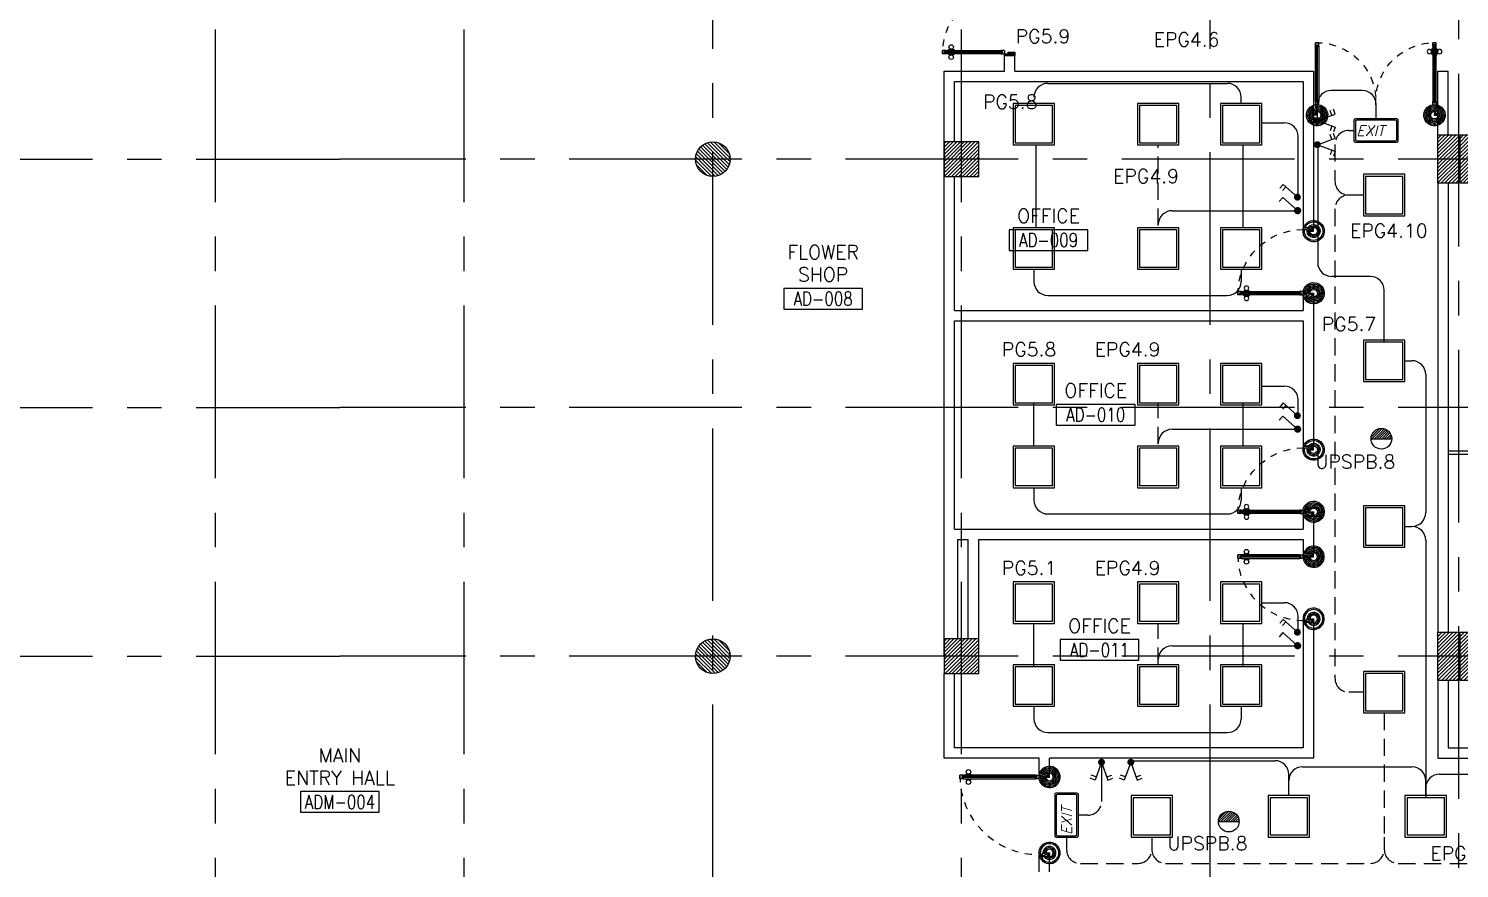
# Model space of a CAD drawing. Extents: x -0.4 to 93, y -13.2 to 77.1.
# Drawn here: x 17.92 to 38.64, y 9.88 to 22.04 of the extents above; entities that cross this region are included whole.
import ezdxf
from ezdxf.enums import TextEntityAlignment as Align

# ---------------------------------------------------------------- set-up
doc = ezdxf.new("R2010")
doc.units = 0
doc.header["$MEASUREMENT"] = 0
doc.linetypes.add('CENTERX2', pattern=[4, 2.5, -0.5, 0.5, -0.5])
doc.linetypes.add('HIDDEN', pattern=[0.375, 0.25, -0.125])
doc.layers.get('0').update_dxf_attribs({"linetype": 'CONTINUOUS'})
for name, color, linetype in [('AXES', 11, 'CENTERX2'), ('COL', 11, 'CONTINUOUS'), ('DOOR', 11, 'CONTINUOUS'), ('E-CLINE', 2, 'CONTINUOUS'), ('E-HLINE', 2, 'HIDDEN'), ('E-LITE', 4, 'CONTINUOUS'), ('E-SWITCH', 4, 'CONTINUOUS'), ('E-TEXT', 4, 'CONTINUOUS'), ('E-TRXT', 4, 'CONTINUOUS'), ('EJ', 11, 'CONTINUOUS'), ('EL-LITE', 4, 'CONTINUOUS'), ('HAT', 11, 'CONTINUOUS'), ('PART', 11, 'CONTINUOUS'), ('RM-BOX', 11, 'CONTINUOUS'), ('RM-NAME', 11, 'CONTINUOUS'), ('RM-NO', 11, 'CONTINUOUS'), ('WALL', 11, 'CONTINUOUS')]:
    doc.layers.add(name, color=color, linetype=linetype)
doc.styles.add('ITALICC', font='italicc')
doc.styles.add('ROMANS', font='ROMANS.shx', dxfattribs={"width": 0.6})

# ---------------------------------------------------------------- blocks, each defined once
blk = doc.blocks.new('DOOR100')
at = {"layer": 'DOOR', "color": 7, "linetype": 'ByBlock'}
for p, q in [((-75, 1250), (-75, 1300)), ((-75, 1300), (-25, 1300)), ((-25, 1300), (-75, 1300)), ((-58, 1250), (-75, 1250)), ((-58, 1250), (-58, 1270)), ((-42, 1270), (-58, 1270)), ((-42, 1250), (-42, 1270)), ((-25, 1250), (-42, 1250)), ((-25, 1250), (-25, 1300)), ((-91, 1205), (-91, 1140)), ((-82, 1205), (-91, 1205)), ((-82, 1140), (-91, 1140)), ((-82, 1128), (-82, 1218)), ((-75, 1218), (-82, 1218)), ((-82, 1205), (-82, 1140)), ((-75, 1128), (-82, 1128)), ((-25, 1218), (-18, 1218)), ((-25, 1128), (-18, 1128)), ((-18, 1128), (-18, 1218)), ((-18, 1205), (-18, 1140)), ((-18, 1205), (-9, 1205)), ((-18, 1140), (-9, 1140)), ((-9, 1205), (-9, 1140)), ((-1200, 0), (-1200, 150)), ((-1200, 150), (-1175, 150)), ((-1200, 150), (-1200, 0)), ((-1150, 0), (-1200, 114)), ((-1150, 0), (-1200, 40)), ((-1150, 0), (-1200, 0)), ((-1175, 150), (-1175, 100)), ((-1175, 100), (-1150, 100)), ((-1150, 0), (-1163, 100)), ((-1150, 100), (-1150, 0)), ((-75, 200), (-58, 200)), ((-75, 150), (-75, 200)), ((-75, 150), (-25, 150)), ((-58, 200), (-58, 180)), ((-58, 180), (-42, 180)), ((-50, 0), (0, 114)), ((-50, 100), (-50, 0)), ((-50, 0), (-37, 100)), ((-25, 100), (-50, 100)), ((-50, 0), (0, 40)), ((-50, 0), (0, 0)), ((-42, 200), (-25, 200)), ((-42, 180), (-42, 200)), ((-25, 200), (-25, 150)), ((0, 150), (-25, 150)), ((-25, 150), (-25, 100)), ((0, 0), (0, 150)), ((0, 150), (0, 0))]:
    blk.add_line(p, q, dxfattribs=at)
at = {"layer": 'DOOR', "linetype": 'ByBlock'}
for p, q in [((-75, 1250), (-75, 200)), ((-58, 200), (-58, 1250)), ((-42, 200), (-42, 1250)), ((-25, 200), (-25, 1250))]:
    blk.add_line(p, q, dxfattribs=at)
at = {"layer": 'DOOR', "color": 7, "linetype": 'ByBlock'}
for centre in [(-124, 1173), (24, 1173)]:
    blk.add_circle(centre, 32.4, dxfattribs=at)
at = {"layer": 'DOOR', "linetype": 'HIDDEN', "ltscale": 0.5}
blk.add_arc((-25, 150), 1150, 90, 180, dxfattribs=at)
at = {"layer": 'DOOR', "color": 7, "linetype": 'ByBlock'}
for centre, radius, start, end in [((-1150, 0), 154, 103.7142, 108.8947), ((-1150, 0), 134, 100.72, 111.8402), ((-1150, 0), 94.4, 90, 121.9818), ((-1150, 0), 74.4, 90, 132.2236), ((-1150, 0), 54.4, 90, 156.7926), ((-1150, 0), 34.4, 90, 180), ((-1150, 0), 14.4, 90, 180), ((-50, 0), 94.4, 58.0182, 90), ((-50, 0), 74.4, 47.7764, 90), ((-50, 0), 54.4, 23.2074, 90), ((-50, 0), 34.4, 0, 90), ((-50, 0), 14.4, 0, 90), ((-50, 0), 134, 68.1598, 79.28), ((-50, 0), 114, 64.0838, 77.3774), ((-50, 0), 154, 71.1053, 76.2858)]:
    blk.add_arc(centre, radius, start, end, dxfattribs=at)
blk = doc.blocks.new('A$C49F1192B')
at = {"layer": 'DOOR', "color": 0, "linetype": 'ByBlock', "xscale": -1, "rotation": 270}
blk.add_blockref('DOOR100', (0, 1200), dxfattribs=at)
blk = doc.blocks.new('COL50')
at = {"layer": 'COL'}
blk.add_lwpolyline([(-250, 250), (-250, -250), (250, -250), (250, 250)], close=True, dxfattribs=at)
blk = doc.blocks.new('*X109')
at = {"color": 0}
for p, q in [((203889, 17902), (204348, 18361)), ((203889, 17955), (204295, 18361)), ((203889, 18008), (204242, 18361)), ((203889, 18061), (204189, 18361)), ((203889, 18114), (204136, 18361)), ((203889, 18167), (204083, 18361)), ((203889, 18220), (204030, 18361)), ((203889, 18273), (203977, 18361)), ((203889, 18326), (203923, 18361)), ((203901, 17861), (204389, 18349)), ((203954, 17861), (204389, 18296)), ((204007, 17861), (204389, 18243)), ((204060, 17861), (204389, 18190)), ((204113, 17861), (204389, 18137)), ((204166, 17861), (204389, 18084)), ((204219, 17861), (204389, 18031)), ((204272, 17861), (204389, 17978)), ((204325, 17861), (204389, 17924)), ((204378, 17861), (204389, 17871))]:
    blk.add_line(p, q, dxfattribs=at)
blk = doc.blocks.new('RM1')
at = {"layer": 'RM-BOX'}
blk.add_lwpolyline([(570, -200), (-570, -200), (-570, -500), (570, -500)], close=True, dxfattribs=at)
at = {"layer": 'RM-NAME', "style": 'ROMANS'}
for tag, p in [('ROOMNAME1', (0, 324)), ('ROOMNAME2', (0, 0))]:
    blk.add_attdef(tag, text='', height=200, dxfattribs=at).set_placement(p, align=Align.MIDDLE)
at = {"layer": 'RM-NO', "style": 'ROMANS', "width": 0.8}
blk.add_attdef('ROOMNO', text='', height=200, dxfattribs=at).set_placement((0, -350), align=Align.MIDDLE)
blk = doc.blocks.new('*X106')
at = {"color": 0}
for p, q in [((203888, 25061), (204388, 25561)), ((203889, 25114), (204335, 25561)), ((203889, 25167), (204282, 25561)), ((203889, 25220), (204229, 25561)), ((203889, 25273), (204176, 25561)), ((203889, 25326), (204123, 25561)), ((203889, 25379), (204070, 25561)), ((203889, 25432), (204017, 25561)), ((203889, 25486), (203964, 25561)), ((203889, 25539), (203911, 25561)), ((203941, 25061), (204389, 25508)), ((203994, 25061), (204389, 25455)), ((204047, 25061), (204389, 25402)), ((204100, 25061), (204389, 25349)), ((204153, 25061), (204389, 25296)), ((204207, 25061), (204389, 25243)), ((204260, 25061), (204389, 25190)), ((204313, 25061), (204389, 25137)), ((204366, 25061), (204389, 25084))]:
    blk.add_line(p, q, dxfattribs=at)
blk = doc.blocks.new('A$C272A55A0')
at = {"layer": 'DOOR', "color": 0, "linetype": 'ByBlock'}
for p, q in [((0, 900), (0, 1050)), ((50, 1050), (0, 1050)), ((50, 950), (50, 1050)), ((1750, 950), (1750, 1050)), ((1750, 1050), (1800, 1050)), ((1800, 1050), (1800, 900)), ((0, 900), (25, 900)), ((25, 950), (50, 950)), ((25, 900), (25, 950)), ((75, 900), (25, 900)), ((25, 850), (25, 900)), ((42, 850), (25, 850)), ((58, 870), (42, 870)), ((42, 870), (42, 850)), ((58, 850), (58, 870)), ((75, 850), (58, 850)), ((75, 900), (75, 850)), ((1725, 900), (1775, 900)), ((1725, 900), (1725, 850)), ((1725, 850), (1742, 850)), ((1742, 870), (1758, 870)), ((1742, 850), (1742, 870)), ((1775, 950), (1750, 950)), ((1758, 870), (1758, 850)), ((1758, 850), (1775, 850)), ((1775, 900), (1775, 950)), ((1800, 900), (1775, 900)), ((1775, 850), (1775, 900)), ((25, 50), (42, 50)), ((25, 50), (25, 0)), ((25, 0), (75, 0)), ((75, 0), (25, 0)), ((42, 50), (42, 30)), ((42, 30), (58, 30)), ((58, 50), (75, 50)), ((58, 50), (58, 30)), ((75, 50), (75, 0)), ((1718, 160), (1709, 160)), ((1709, 95), (1709, 160)), ((1718, 95), (1709, 95)), ((1725, 173), (1718, 173)), ((1718, 173), (1718, 83)), ((1718, 95), (1718, 160)), ((1725, 83), (1718, 83)), ((1742, 50), (1725, 50)), ((1725, 50), (1725, 0)), ((1775, 0), (1725, 0)), ((1725, 0), (1775, 0)), ((1742, 50), (1742, 30)), ((1758, 30), (1742, 30)), ((1775, 50), (1758, 50)), ((1758, 50), (1758, 30)), ((1775, 173), (1782, 173)), ((1775, 83), (1782, 83)), ((1775, 50), (1775, 0)), ((1782, 173), (1782, 83)), ((1782, 160), (1791, 160)), ((1782, 95), (1782, 160)), ((1782, 95), (1791, 95)), ((1791, 95), (1791, 160))]:
    blk.add_line(p, q, dxfattribs=at)
at = {"layer": 'DOOR', "color": 9, "linetype": 'ByBlock'}
for p, q in [((50, 1050), (0, 1010)), ((50, 1050), (0, 937)), ((50, 1050), (37, 950)), ((1750, 1050), (1800, 1010)), ((1750, 1050), (1800, 937)), ((1750, 1050), (1763, 950))]:
    blk.add_line(p, q, dxfattribs=at)
at = {"layer": 'DOOR', "linetype": 'ByBlock'}
for p, q in [((25, 850), (25, 50)), ((42, 850), (42, 50)), ((58, 850), (58, 50)), ((75, 50), (75, 850)), ((1725, 50), (1725, 850)), ((1742, 850), (1742, 50)), ((1758, 850), (1758, 50)), ((1775, 850), (1775, 50))]:
    blk.add_line(p, q, dxfattribs=at)
at = {"layer": 'DOOR', "color": 0, "linetype": 'ByBlock'}
for centre in [(1676, 128), (1824, 128)]:
    blk.add_circle(centre, 32.4, dxfattribs=at)
at = {"layer": 'DOOR', "color": 9, "linetype": 'ByBlock'}
for centre, radius, start, end in [((50, 1050), 34.4, 180, 270), ((50, 1050), 14.4, 180, 270), ((1750, 1050), 14.4, 270, 0), ((1750, 1050), 34.4, 270, 0), ((50, 1050), 54.4, 203.2074, 270), ((50, 1050), 74.4, 227.7764, 270), ((50, 1050), 94.4, 238.0182, 270), ((50, 1050), 114, 244.0838, 257.3774), ((50, 1050), 134, 248.1598, 259.28), ((50, 1050), 154, 251.1053, 256.2858), ((1750, 1050), 54.4, 270, 336.7926), ((1750, 1050), 74.4, 270, 312.2236), ((1750, 1050), 94.4, 270, 301.9818), ((1750, 1050), 114, 282.6226, 295.9162), ((1750, 1050), 134, 280.72, 291.8402), ((1750, 1050), 154, 283.7142, 288.8947)]:
    blk.add_arc(centre, radius, start, end, dxfattribs=at)
at = {"layer": 'DOOR', "linetype": 'HIDDEN', "ltscale": 0.5}
for centre, start, end in [((50, 851), 268.3174, 3.2965), ((1750, 851), 176.7035, 271.6826)]:
    blk.add_arc(centre, 851, start, end, dxfattribs=at)
at = {"layer": 'WALL', "linetype": 'ByBlock'}
blk.add_line((1800, 900), (1800, 1050), dxfattribs=at)
blk = doc.blocks.new('C11')
at = {"layer": 'HAT'}
h = blk.add_hatch(dxfattribs=at)
h.set_pattern_fill('ANSI31', color=256, scale=300, style=0)
h.set_pattern_definition([(45, (-383765.23, -62181), (-26.5165043, 26.5165043), [])])
h.paths.add_polyline_path([(-20, 350), (-20, 700), (-320, 700), (-320, 350)])
h.paths.add_polyline_path([(-320, 0), (-20, 0), (-20, 350), (-320, 350)])
h = blk.add_hatch(dxfattribs=at)
h.set_pattern_fill('ANSI31', color=256, scale=300, style=0)
h.set_pattern_definition([(45, (-383445.23, -62181), (-26.5165043, 26.5165043), [])])
h.paths.add_polyline_path([(300, 350), (300, 700), (0, 700), (0, 350)])
h.paths.add_polyline_path([(0, 0), (300, 0), (300, 350), (0, 350)])
at = {"layer": 'COL'}
for points in [[(-20, 700), (-20, 0), (-320, 0), (-320, 700)], [(300, 700), (300, 0), (0, 0), (0, 700)]]:
    blk.add_lwpolyline(points, close=True, dxfattribs=at)
blk = doc.blocks.new('DOOR1000')
at = {"layer": 'DOOR', "color": 7, "linetype": 'ByBlock'}
for p, q in [((-150, 0), (0, 0)), ((-150, 0), (-150, -25)), ((0, -50), (-114, 0)), ((0, -50), (-40, 0)), ((0, -50), (0, 0)), ((-1100, -25), (-1100, -75)), ((-1100, -75), (-1100, -25)), ((-1050, -25), (-1100, -25)), ((-1050, -75), (-1100, -75)), ((-1070, -42), (-1070, -58)), ((-1050, -42), (-1070, -42)), ((-1050, -58), (-1070, -58)), ((-1050, -25), (-1050, -42)), ((-1050, -58), (-1050, -75)), ((-1018, -25), (-1018, -18)), ((-928, -18), (-1018, -18)), ((-1018, -75), (-1018, -82)), ((-928, -82), (-1018, -82)), ((-1005, -18), (-1005, -9)), ((-1005, -9), (-940, -9)), ((-1005, -18), (-940, -18)), ((-1005, -82), (-1005, -91)), ((-1005, -82), (-940, -82)), ((-1005, -91), (-940, -91)), ((-940, -18), (-940, -9)), ((-940, -82), (-940, -91)), ((-928, -25), (-928, -18)), ((-928, -75), (-928, -82)), ((-200, -25), (-150, -25)), ((-200, -42), (-200, -25)), ((-180, -42), (-200, -42)), ((-200, -58), (-180, -58)), ((-200, -75), (-200, -58)), ((-150, -75), (-200, -75)), ((-180, -58), (-180, -42)), ((-150, -25), (-100, -25)), ((-150, -75), (-150, -25)), ((-100, -25), (-100, -50)), ((0, -50), (-100, -37)), ((-100, -50), (0, -50)), ((-150, -975), (-100, -975)), ((-150, -1000), (-150, -975)), ((-150, -1000), (0, -1000)), ((0, -1000), (-150, -1000)), ((0, -950), (-114, -1000)), ((-100, -975), (-100, -950)), ((0, -950), (-100, -963)), ((-100, -950), (0, -950)), ((0, -950), (-40, -1000)), ((0, -950), (0, -1000))]:
    blk.add_line(p, q, dxfattribs=at)
at = {"layer": 'DOOR', "linetype": 'ByBlock'}
for p, q in [((-200, -25), (-1050, -25)), ((-200, -42), (-1050, -42)), ((-200, -58), (-1050, -58)), ((-1050, -75), (-200, -75))]:
    blk.add_line(p, q, dxfattribs=at)
at = {"layer": 'DOOR', "color": 7, "linetype": 'ByBlock'}
for centre in [(-973, 24), (-973, -124)]:
    blk.add_circle(centre, 32.4, dxfattribs=at)
for centre, radius, start, end in [((0, -50), 154, 161.1053, 166.2858), ((0, -50), 94.4, 148.0182, 180), ((0, -50), 134, 158.1598, 169.28), ((0, -50), 114, 154.0838, 167.3774), ((0, -50), 74.4, 137.7764, 180), ((0, -50), 54.4, 113.2074, 180), ((0, -50), 34.4, 90, 180), ((0, -50), 14.4, 90, 180), ((0, -950), 154, 193.7142, 198.8947), ((0, -950), 134, 190.72, 201.8402), ((0, -950), 94.4, 180, 211.9818), ((0, -950), 74.4, 180, 222.2236), ((0, -950), 54.4, 180, 246.7926), ((0, -950), 34.4, 180, 270), ((0, -950), 14.4, 180, 270)]:
    blk.add_arc(centre, radius, start, end, dxfattribs=at)
at = {"layer": 'DOOR', "linetype": 'HIDDEN', "ltscale": 0.5}
blk.add_arc((-150, -25), 950, 180, 270, dxfattribs=at)
blk = doc.blocks.new('L42')
at = {"layer": 'E-LITE'}
for p, q in [((0.3, 0.3), (-0.3, 0.3)), ((-0.3, 0.3), (-0.3, -0.3)), ((0.3, -0.3), (0.3, 0.3)), ((-0.3, -0.3), (0.3, -0.3))]:
    blk.add_line(p, q, dxfattribs=at)
at = {"layer": 'E-LITE', "color": 8}
blk.add_lwpolyline([(-0.27, 0.27), (-0.27, -0.27), (0.27, -0.27), (0.27, 0.27)], close=True, dxfattribs=at)
blk = doc.blocks.new('EXIT')
at = {"layer": 'E-LITE', "color": 4}
for p, q in [((-0.32, 0.15), (-0.32, -0.15)), ((0.3, 0.17), (-0.3, 0.17)), ((0.32, -0.15), (0.32, 0.15)), ((-0.3, -0.17), (0.3, -0.17))]:
    blk.add_line(p, q, dxfattribs=at)
at = {"layer": 'E-LITE', "color": 8}
for p, q in [((-0.3, 0.13), (-0.3, -0.13)), ((0.28, 0.15), (-0.28, 0.15)), ((0.3, -0.13), (0.3, 0.13)), ((-0.28, -0.15), (0.28, -0.15))]:
    blk.add_line(p, q, dxfattribs=at)
at = {"layer": 'E-LITE', "color": 4}
for centre, start, end in [((-0.3, 0.15), 90, 180), ((0.3, 0.15), 360, 90), ((-0.3, -0.15), 180, 270), ((0.3, -0.15), 270, 0)]:
    blk.add_arc(centre, 0.02, start, end, dxfattribs=at)
at = {"layer": 'E-LITE', "color": 8}
for centre, start, end in [((-0.28, 0.13), 90, 180), ((0.28, 0.13), 0, 90), ((-0.28, -0.13), 180, 270), ((0.28, -0.13), 270, 0)]:
    blk.add_arc(centre, 0.02, start, end, dxfattribs=at)
at = {"layer": 'E-LITE', "color": 5, "style": 'ITALICC'}
blk.add_text('EXIT', height=0.15, dxfattribs=at).set_placement((-0.284, -0.078))
blk = doc.blocks.new('2G2W')
for p, q in [((0, 0), (0.517, 0.188)), ((0, 0), (0.517, -0.188)), ((0.423, 0.154), (0.372, 0.295)), ((0.517, 0.188), (0.466, 0.329)), ((0.423, -0.154), (0.372, -0.295)), ((0.517, -0.188), (0.466, -0.329))]:
    blk.add_line(p, q)
at = {"const_width": 0.1}
blk.add_lwpolyline([(-0.05, 0, 1), (0.05, 0, 1)], format="xyb", close=True, dxfattribs=at)
blk = doc.blocks.new('1G1W')
for p, q in [((0, 0), (0.55, 0)), ((0.55, 0), (0.55, -0.15))]:
    blk.add_line(p, q)
at = {"const_width": 0.1}
blk.add_lwpolyline([(-0.05, 0, 1), (0.05, 0, 1)], format="xyb", close=True, dxfattribs=at)
blk = doc.blocks.new('2G1W')
for p, q in [((0, 0), (0.55, 0)), ((0.45, 0), (0.45, -0.15)), ((0.55, 0), (0.55, -0.15))]:
    blk.add_line(p, q)
at = {"const_width": 0.1}
blk.add_lwpolyline([(-0.05, 0, 1), (0.05, 0, 1)], format="xyb", close=True, dxfattribs=at)
blk = doc.blocks.new('EL')
at = {"layer": 'EL-LITE'}
h = blk.add_hatch(dxfattribs=at)
h.set_pattern_fill('ANSI31', color=4, scale=0.2, style=0)
h.set_pattern_definition([(45, (587.071197, 567.777136), (-0.0176776695, 0.0176776695), [])])
h.paths.add_polyline_path([(0.15, 0, 1), (-0.15, 0)])
at = {"layer": 'EL-LITE', "color": 4}
blk.add_line((-0.15, 0), (0.15, 0), dxfattribs=at)
blk.add_circle((0, 0), 0.15, dxfattribs=at)

msp = doc.modelspace()

# ---------------------------------------------------------------- hatches: boundary and pattern name
at = {"layer": 'HAT'}
h = msp.add_hatch(dxfattribs=at)
h.set_pattern_fill('ANSI31', color=256, scale=0.3, style=0)
h.set_pattern_definition([(135, (89.070948, -23.484444), (0.026516504, 0.026516504), [])])
h.paths.add_polyline_path([(28.0807, 20.15), (27.8307, 20.15), (27.8307, 20.4, -0.4142136)])
h.paths.add_polyline_path([(27.8307, 20.4), (27.8307, 20.15), (27.5807, 20.15, -0.4142136)])
h.paths.add_polyline_path([(27.5807, 20.15), (27.8307, 20.15), (27.8307, 19.9, -0.4142136)])
h.paths.add_polyline_path([(27.8307, 20.15), (28.0807, 20.15, -0.4142136), (27.8307, 19.9)])
h = msp.add_hatch(dxfattribs=at)
h.set_pattern_fill('ANSI31', color=256, scale=0.3, style=0)
h.set_pattern_definition([(135, (89.070948, -30.684444), (0.026516504, 0.026516504), [])])
h.paths.add_polyline_path([(28.0807, 12.95), (27.8307, 12.95), (27.8307, 13.2, -0.4142136)])
h.paths.add_polyline_path([(27.8307, 13.2), (27.8307, 12.95), (27.5807, 12.95, -0.4142136)])
h.paths.add_polyline_path([(27.5807, 12.95), (27.8307, 12.95), (27.8307, 12.7, -0.4142136)])
h.paths.add_polyline_path([(27.8307, 12.95), (28.0807, 12.95, -0.4142136), (27.8307, 12.7)])

# ---------------------------------------------------------------- linework, layer by layer
at = {"layer": 'AXES'}
for p, q in [((20.6295, -12.4715), (20.6295, 76.4248)), ((24.2295, -12.4715), (24.2295, 76.4248)), ((31.4295, -12.4715), (31.4295, 76.4248)), ((38.6295, -1.1143), (38.6295, 76.0748)), ((27.8295, 5.75), (27.8295, 64.57)), ((35.0295, 5.75), (35.0295, 64.57)), ((0.35, 20.15), (22.4295, 20.15)), ((92.2523, 20.15), (22.4295, 20.15)), ((0.35, 16.55), (22.4295, 16.55)), ((92.2523, 16.55), (22.4295, 16.55)), ((0.35, 12.95), (22.4295, 12.95)), ((92.2523, 12.95), (22.4295, 12.95))]:
    msp.add_line(p, q, dxfattribs=at)
at = {"layer": 'E-CLINE', "color": 4}
for p, q in [((32.6795, 21.2473), (35.2795, 21.2473)), ((37.2332, 21.1448), (36.7831, 21.1448)), ((35.4795, 20.957), (35.4795, 21.0473)), ((35.4795, 20.957), (35.4795, 21.0473)), ((36.5831, 20.7342), (36.5831, 20.9448)), ((37.4332, 20.7342), (37.4332, 20.9448)), ((35.7795, 20.6766), (36.1048, 20.6766)), ((32.5095, 19.157), (32.5095, 20.357)), ((35.5095, 19.157), (35.5095, 20.357)), ((36.3048, 19.6164), (36.3048, 20.4766)), ((36.5879, 20.3344), (36.5879, 18.6513)), ((34.4795, 19.4031), (36.2975, 19.4031)), ((32.4795, 18.557), (32.4795, 18.3764)), ((35.4795, 18.557), (35.4795, 18.3764)), ((37.3521, 18.4513), (36.7879, 18.4513)), ((37.5521, 17.5), (37.5521, 18.2513)), ((32.6795, 18.1764), (35.2795, 18.1764)), ((37.8521, 17.23), (37.9521, 17.23)), ((37.8521, 17.23), (37.9521, 17.23)), ((38.1521, 17.03), (38.1521, 15.03)), ((35.7795, 16.861), (36.1048, 16.861)), ((32.4795, 15.991), (32.4795, 16.621)), ((35.5095, 15.991), (35.5095, 16.621)), ((36.3048, 16.4504), (36.3048, 16.661)), ((34.4795, 16.2371), (36.2975, 16.2371)), ((32.4795, 15.391), (32.4795, 15.2104)), ((35.4795, 15.391), (35.4795, 15.2104)), ((32.6795, 15.0104), (35.2795, 15.0104)), ((37.8521, 14.83), (37.8653, 14.83)), ((37.8521, 14.83), (37.9521, 14.83)), ((38.1521, 14.63), (38.1521, 10.9)), ((35.7795, 13.725), (36.1048, 13.725)), ((36.3048, 13.3144), (36.3048, 13.525)), ((32.4795, 12.795), (32.4795, 13.425)), ((35.5095, 12.795), (35.5095, 13.425)), ((34.4795, 13.1011), (36.2975, 13.1011)), ((34.2795, 12.825), (34.2795, 12.9011)), ((32.4795, 12.225), (32.4795, 12.0444)), ((35.4795, 12.225), (35.4795, 12.0444)), ((32.6795, 11.8444), (35.2795, 11.8444)), ((33.4578, 11.475), (33.4578, 10.8472)), ((33.8818, 11.4367), (35.9694, 11.4367)), ((36.1694, 10.93), (36.1694, 11.2367)), ((36.3694, 11.3468), (37.9521, 11.3468)), ((38.3521, 11.2408), (41.9174, 11.2408)), ((36.1694, 10.93), (36.1694, 11.1468)), ((38.1521, 10.93), (38.1521, 11.1468))]:
    msp.add_line(p, q, dxfattribs=at)
for centre, start, end in [((32.6795, 21.0473), 90, 180), ((35.2795, 21.0473), 0, 90), ((36.7831, 20.9448), 90, 180), ((37.2332, 20.9448), 0, 90), ((36.1048, 20.4766), 0, 90), ((34.4795, 19.2031), 90, 180), ((36.7879, 18.6513), 180, 270), ((37.3521, 18.2513), 0, 90), ((32.6795, 18.3764), 180, 270), ((35.2795, 18.3764), 270, 0), ((37.9521, 17.03), 0, 90), ((36.1048, 16.661), 0, 90), ((34.4795, 16.0371), 90, 180), ((32.6795, 15.2104), 180, 270), ((35.2795, 15.2104), 270, 0), ((37.9521, 15.03), 270, 0), ((37.9521, 14.63), 0, 90), ((36.1048, 13.525), 0, 90), ((34.4795, 12.9011), 90, 180), ((32.6795, 12.0444), 180, 270), ((35.2795, 12.0444), 270, 0), ((35.9694, 11.2367), 0, 90), ((36.3694, 11.1468), 90, 180), ((37.9521, 11.1468), 0, 90), ((38.3521, 11.0408), 90, 180)]:
    msp.add_arc(centre, 0.2, start, end, dxfattribs=at)
at = {"layer": 'E-HLINE', "color": 4}
for p, q in [((37.0376, 20.5642), (37.1132, 20.5642)), ((34.2795, 19.187), (34.2795, 20.357)), ((36.8376, 20.3642), (36.8376, 19.83)), ((37.2521, 19.63), (37.0376, 19.63)), ((37.2521, 19.63), (37.0376, 19.63)), ((36.8376, 19.43), (36.8376, 12.63)), ((34.2795, 16.021), (34.2795, 16.621)), ((34.2795, 12.825), (34.2795, 13.425)), ((37.2521, 12.43), (37.0376, 12.43)), ((37.5521, 12.13), (37.5521, 10.1494)), ((33.2578, 10.6472), (33.1225, 10.6472)), ((32.9525, 10.3272), (32.9525, 10.1465)), ((34.1868, 10.33), (34.1868, 10.1494)), ((37.5521, 10.33), (37.5521, 10.1494)), ((33.1525, 9.9465), (33.9868, 9.9465)), ((34.3868, 9.9494), (37.3521, 9.9494)), ((37.7521, 9.9494), (39.9351, 9.9494))]:
    msp.add_line(p, q, dxfattribs=at)
for centre, start, end in [((37.0376, 20.3642), 90, 180), ((37.0376, 19.83), 180, 270), ((37.0376, 19.43), 90, 180), ((37.0376, 12.63), 180, 270), ((33.2578, 10.8472), 270, 0), ((33.1525, 10.1465), 180, 270), ((33.9868, 10.1494), 270, 0), ((34.3868, 10.1494), 180, 270), ((37.3521, 10.1494), 270, 0), ((37.7521, 10.1494), 180, 270)]:
    msp.add_arc(centre, 0.2, start, end, dxfattribs=at)
at = {"layer": 'PART'}
for p, q in [((41.1545, 15.92), (38.4795, 15.92)), ((41.1545, 15.87), (38.4795, 15.87))]:
    msp.add_line(p, q, dxfattribs=at)
at = {"layer": 'WALL'}
for p, q in [((32.0545, 21.425), (32.0545, 21.65)), ((32.0545, 21.65), (32.2045, 21.65)), ((32.2045, 21.425), (32.2045, 21.65)), ((31.1795, 21.425), (32.0545, 21.425)), ((31.1795, 16.625), (31.1795, 21.425)), ((32.2045, 21.425), (36.5295, 21.425)), ((36.5295, 21.425), (36.5295, 19.157)), ((38.3295, 20.5), (38.3295, 21.425)), ((38.3295, 21.425), (38.4795, 21.425)), ((38.4795, 20.5), (38.4795, 21.425)), ((31.3295, 21.275), (36.3795, 21.275)), ((31.3295, 20.4), (31.3295, 21.275)), ((36.3795, 21.275), (36.3795, 19.157)), ((31.3295, 17.957), (31.3295, 19.9)), ((38.3295, 19.8), (38.3295, 13.3)), ((38.4795, 19.8), (38.4795, 13.3)), ((36.3795, 19.157), (36.5295, 19.157)), ((36.3795, 19.157), (36.5295, 19.157)), ((36.3795, 18.157), (36.3795, 17.957)), ((36.3795, 18.157), (36.5295, 18.157)), ((36.5295, 18.157), (36.5295, 15.991)), ((31.3295, 17.957), (36.3795, 17.957)), ((31.3295, 17.807), (36.3795, 17.807)), ((31.3295, 14.791), (31.3295, 17.807)), ((36.3795, 17.807), (36.3795, 15.991)), ((31.1795, 12.95), (31.1795, 16.625)), ((36.3795, 15.991), (36.5295, 15.991)), ((36.3795, 14.991), (36.3795, 14.791)), ((36.3795, 14.991), (36.5295, 14.991)), ((36.5295, 14.991), (36.5295, 14.441)), ((31.3295, 14.791), (36.3795, 14.791)), ((31.3795, 14.641), (31.5295, 14.641)), ((31.3795, 13.2), (31.3795, 14.641)), ((31.5295, 13.2), (31.5295, 14.641)), ((31.6795, 13.2), (31.6795, 14.641)), ((31.6795, 14.641), (36.3795, 14.641)), ((36.3795, 14.641), (36.3795, 14.441)), ((36.3795, 14.441), (36.5295, 14.441)), ((36.3795, 13.441), (36.3795, 11.625)), ((36.3795, 13.441), (36.5295, 13.441)), ((36.5295, 13.441), (36.5295, 11.475)), ((31.1795, 11.475), (31.1795, 12.7)), ((31.3295, 11.625), (31.3295, 12.7)), ((38.3295, 12.6), (38.3295, 11.475)), ((38.4795, 12.6), (38.4795, 11.625)), ((36.3795, 11.625), (31.3295, 11.625)), ((38.4795, 11.625), (44.9495, 11.625)), ((32.5545, 11.475), (31.1795, 11.475)), ((32.5545, 11.25), (32.5545, 11.475)), ((36.5295, 11.475), (32.7045, 11.475)), ((32.7045, 11.25), (32.7045, 11.475)), ((38.3295, 11.475), (44.9495, 11.475)), ((32.7045, 11.25), (32.5545, 11.25)), ((32.5545, 9.825), (32.5545, 10.05)), ((32.7045, 10.05), (32.5545, 10.05)), ((32.7045, 9.825), (32.7045, 10.05))]:
    msp.add_line(p, q, dxfattribs=at)
for centre in [(27.8307, 20.15), (27.8307, 12.95)]:
    msp.add_circle(centre, 0.25, dxfattribs=at)

# ---------------------------------------------------------------- block references
at = {"layer": 'COL', "xscale": 0.001000000047497451, "yscale": 0.0009999999892897904, "zscale": 0.001}
for p in [(31.4295, 20.15), (31.4295, 12.95)]:
    msp.add_blockref('COL50', p, dxfattribs=at)
at = {"layer": 'DOOR', "color": 0, "yscale": 0.0009999999892897904, "zscale": 0.001}
for p, xscale, rotation in [((31.1542, 23.45), 0.0009999999892897904, 270), ((36.5295, 21.8361), -0.001000000047497451, 180)]:
    msp.add_blockref('A$C272A55A0', p, dxfattribs=dict(at, xscale=xscale, rotation=rotation))
at = {"layer": 'DOOR', "xscale": -0.001000000047497451, "yscale": 0.0009999999892897904, "zscale": 0.001, "rotation": 180}
for p in [(36.5295, 18.157), (36.5295, 14.991)]:
    msp.add_blockref('DOOR1000', p, dxfattribs=at)
at = {"layer": 'DOOR', "xscale": 0.001000000047497451, "yscale": 0.0009999999892897904, "zscale": 0.001}
msp.add_blockref('DOOR1000', (36.5295, 14.441), dxfattribs=at)
at = {"layer": 'DOOR', "color": 0, "xscale": -0.001000000047497451, "yscale": 0.0009999999892897904, "zscale": 0.001}
msp.add_blockref('A$C49F1192B', (32.7045, 10.05), dxfattribs=at)
at = {"layer": 'E-LITE', "color": 4}
for name, p in [('L42', (32.4795, 20.657)), ('L42', (34.2795, 20.657)), ('L42', (35.4795, 20.657)), ('EXIT', (37.4332, 20.5642)), ('L42', (37.5521, 19.63)), ('L42', (32.4795, 18.857)), ('L42', (34.2795, 18.857)), ('L42', (35.4795, 18.857)), ('L42', (37.5521, 17.23)), ('L42', (32.4795, 16.891)), ('L42', (34.2795, 16.891)), ('L42', (35.4795, 16.891)), ('L42', (32.4795, 15.691)), ('L42', (34.2795, 15.691)), ('L42', (35.4795, 15.691)), ('L42', (37.5521, 14.83)), ('L42', (32.4795, 13.725)), ('L42', (34.2795, 13.725)), ('L42', (35.4795, 13.725)), ('L42', (32.4795, 12.525)), ('L42', (34.2795, 12.525)), ('L42', (35.4795, 12.525)), ('L42', (37.5521, 12.43)), ('L42', (34.1868, 10.63)), ('L42', (36.1694, 10.63)), ('L42', (38.1521, 10.63))]:
    msp.add_blockref(name, p, dxfattribs=at)
at = {"layer": 'E-LITE'}
for p in [(37.5105, 16.0997), (35.301, 10.5547)]:
    msp.add_blockref('EL', p, dxfattribs=at)
at = {"layer": 'E-LITE', "color": 4, "rotation": 90}
msp.add_blockref('EXIT', (32.9525, 10.6472), dxfattribs=at)
at = {"layer": 'E-SWITCH', "color": 4, "xscale": 0.5, "yscale": 0.5, "zscale": 0.5}
for p in [(36.5831, 20.7092), (36.5831, 20.3589)]:
    msp.add_blockref('2G2W', p, dxfattribs=at)
at = {"layer": 'E-SWITCH', "color": 4}
for name, p, xscale, yscale, zscale, rotation in [('2G1W', (36.2941, 19.5993), -0.5, 0.5, 0.5, 317.8338966413812), ('1G1W', (36.2975, 19.4039), -0.52, 0.52, 0.52, 318.6070868548534), ('2G1W', (36.2941, 16.4333), -0.5, 0.5, 0.5, 317.8338966413812), ('1G1W', (36.2975, 16.2379), -0.52, 0.52, 0.52, 318.6070868548534), ('2G1W', (36.2941, 13.2973), -0.5, 0.5, 0.5, 317.8338966413812), ('1G1W', (36.2975, 13.1019), -0.52, 0.52, 0.52, 318.6070868548534), ('2G2W', (33.4578, 11.414), 0.5, 0.5, 0.5, 270), ('2G2W', (33.8818, 11.414), 0.5, 0.5, 0.5, 270)]:
    msp.add_blockref(name, p, dxfattribs=dict(at, xscale=xscale, yscale=yscale, zscale=zscale, rotation=rotation))
at = {"layer": 'EJ', "color": 2, "linetype": 'ByBlock', "xscale": 0.001000000047497451, "yscale": 0.0009999999892897904, "zscale": 0.001}
for p in [(38.6495, 19.8), (38.6495, 12.6)]:
    msp.add_blockref('C11', p, dxfattribs=at)
at = {"layer": 'HAT', "xscale": 0.001000000047497451, "yscale": 0.0009999999892897904, "zscale": 0.001}
for name in ['*X106', '*X109']:
    msp.add_blockref(name, (-172.709, -5.161), dxfattribs=at)
for p, values in [((32.6912, 19.3277), {'ROOMNO': 'AD-009', 'ROOMNAME2': 'OFFICE'}), ((29.4276, 18.4783), {'ROOMNO': 'AD-008', 'ROOMNAME2': 'SHOP', 'ROOMNAME1': 'FLOWER'}), ((33.3735, 16.798), {'ROOMNO': 'AD-010', 'ROOMNAME2': 'OFFICE'}), ((33.4289, 13.3907), {'ROOMNO': 'AD-011', 'ROOMNAME2': 'OFFICE'}), ((22.4312, 11.189), {'ROOMNO': 'ADM-004', 'ROOMNAME2': 'ENTRY HALL', 'ROOMNAME1': 'MAIN'})]:
    msp.add_blockref('RM1', p, dxfattribs=at).add_auto_attribs(values)

# ---------------------------------------------------------------- texts
at = {"layer": 'E-TEXT', "color": 4, "style": 'ROMANS'}
for s, p in [('PG5.9', (32.2167, 21.8295)), ('EPG4.6', (34.214, 21.7822)), ('PG5.8', (31.7428, 20.8802)), ('EPG4.9', (33.6279, 19.8037)), ('EPG4.10', (37.0568, 19.0129)), ('PG5.7', (36.648, 17.6608)), ('PG5.8', (32.0155, 17.294)), ('EPG4.9', (33.3596, 17.294)), ('PG5.1', (32.0155, 14.128)), ('EPG4.9', (33.3596, 14.128)), ('EPG4.10', (38.2217, 9.9936))]:
    msp.add_text(s, height=0.2, dxfattribs=at).set_placement(p)
at = {"layer": 'E-TRXT', "color": 4, "style": 'ROMANS'}
for p in [(36.5547, 15.6673), (34.4147, 10.1394)]:
    msp.add_text('UPSPB.8', height=0.2, dxfattribs=at).set_placement(p)

doc.saveas('drawing.dxf')
